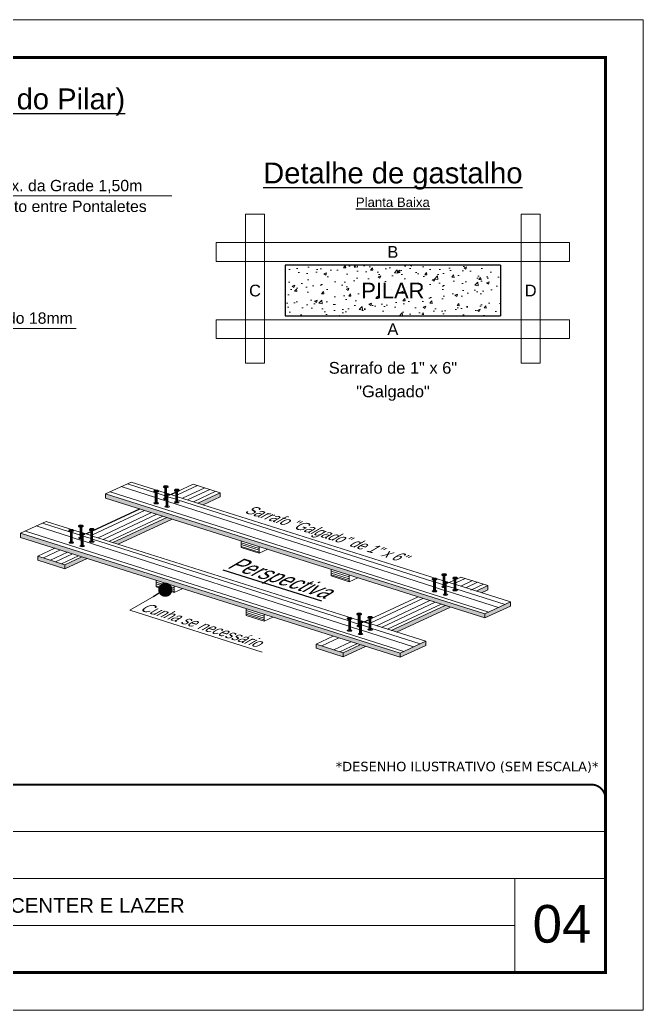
# Model space of a CAD drawing. Extents: x 13379 to 23315, y 867 to 16997.
# Drawn here: x 19979 to 20639, y 15799 to 16849 of the extents above; entities that cross this region are included whole.
import ezdxf
from ezdxf.enums import TextEntityAlignment as Align

# ---------------------------------------------------------------- set-up
doc = ezdxf.new("R2010")
doc.units = 0
doc.linetypes.add('CONTINUO', pattern=[0])
doc.linetypes.add('DASHED', pattern=[0.75, 0.5, -0.25])
for name, color, linetype, lineweight in [('CARIMBO', 255, 'Continuous', 9), ('CONCRETO', 251, 'Continuous', 25), ('Folhas', 255, 'Continuous', 9), ('Hachura', 251, 'Continuous', 9), ('Madeira', 126, 'Continuous', 18), ('SARRAFO DE PRESSAO', 251, 'DASHED', 9)]:
    doc.layers.add(name, color=color, linetype=linetype, lineweight=lineweight)
doc.layers.add('Demarcação 2', color=7, linetype='Continuous', lineweight=9, true_color=0xe0e0e0)
doc.styles.add('ARIAL', font='arial.ttf')
doc.styles.get("Standard").update_dxf_attribs({"font": 'arial.ttf'})
doc.styles.add('stylellllll', font='verdana.ttf', dxfattribs={"height": 2})
doc.dimstyles.new('3x', dxfattribs={"dimtxt": 10, "dimasz": 5, "dimexe": 7, "dimexo": 5, "dimgap": 4, "dimtad": 1, "dimdec": 4, "dimlfac": 0.333333, "dimdsep": 46, "dimtxsty": 'Standard', "dimblk": 'DOT', "dimcen": 0.09, "dimclrd": 1, "dimclre": 1, "dimclrt": 2, "dimadec": 0, "dimazin": 2, "dimtfac": 1, "dimtdec": 4, "dimtmove": 0, "dimatfit": 3, "dimldrblk": 'DOT', "dimfxl": 1, "dimtolj": 1, "dimtzin": 0, "dimlwd": 9, "dimlwe": 9, "dimarcsym": 0})

# ---------------------------------------------------------------- blocks, each defined once
blk = doc.blocks.new('_Dot')
at = {"color": 0, "linetype": 'ByBlock', "lineweight": -2}
blk.add_line((-0.5, 0), (-1, 0), dxfattribs=at)
at = {"color": 0, "linetype": 'ByBlock', "const_width": 0.5}
blk.add_lwpolyline([(-0.25, 0, 1), (0.25, 0, 1)], format="xyb", close=True, dxfattribs=at)
blk = doc.blocks.new('9999999999')
at = {"color": 30, "linetype": 'CONTINUO'}
for p, q in [((98564.6, 34379.6), (99584, 34379.6)), ((98564.6, 34329.8), (99488, 34329.8)), ((99584, 34329.8), (99488, 34329.8)), ((99488, 34329.8), (99488, 34230.2)), ((98564.6, 34280), (99488, 34280))]:
    blk.add_line(p, q, dxfattribs=at)
at = {"color": 30, "linetype": 'CONTINUO', "const_width": 2}
blk.add_lwpolyline([(99584, 34230.2), (99584, 34414.4, 0.414214), (99569, 34429.4), (98229, 34429.4, 0.414214), (98214, 34414.4), (98214, 34245.2, 0.414214), (98229, 34230.2), (99584, 34230.2)], format="xyb", dxfattribs=at)
at = {"layer": 'Folhas'}
blk.add_lwpolyline([(98139, 34190.2), (99624, 34190.2), (99624, 35240.2), (98139, 35240.2)], close=True, dxfattribs=at)
at = {"layer": 'Folhas', "color": 30, "const_width": 3}
blk.add_lwpolyline([(98214, 34230.2), (99584, 34230.2), (99584, 35200.2), (98214, 35200.2)], close=True, dxfattribs=at)
at = {"color": 7, "linetype": 'Continuous', "ltscale": 5, "style": 'ARIAL'}
blk.add_text('BUSINESS CENTER E LAZER', height=15.483, dxfattribs=at).set_placement((98837.7, 34293.5))

msp = doc.modelspace()

# ---------------------------------------------------------------- hatches: boundary and pattern name
at = {"layer": 'Demarcação 2'}
h = msp.add_hatch(color=256, dxfattribs=at)
h.paths.add_polyline_path([(19997.96, 16279.86), (19997.96, 16275.46), (20026.57, 16266.42), (20026.57, 16270.82)])
h.paths.add_polyline_path([(20050.36, 16277.44), (20044.71, 16279.23), (20026.57, 16270.82), (20026.57, 16266.42)])
h.paths.add_polyline_path([(20140.36, 16319.15), (20134.72, 16320.93), (20077.58, 16294.46), (20083.22, 16292.67)])
h.paths.add_polyline_path([(20191.37, 16347.19), (20167.58, 16336.16), (20173.23, 16334.38), (20191.37, 16342.79)])
h = msp.add_hatch(color=256, dxfattribs=at)
h.paths.add_polyline_path([(20069.73, 16345.89), (20069.73, 16341.49), (20471.84, 16214.33), (20471.84, 16218.73)])
h.paths.add_polyline_path([(20499.06, 16226.94), (20499.06, 16231.34), (20471.84, 16218.73), (20471.84, 16214.33)])
h = msp.add_hatch(color=256, dxfattribs=at)
h.paths.add_polyline_path([(19979.72, 16304.18), (19979.72, 16299.78), (20381.83, 16172.62), (20381.83, 16177.02)])
h.paths.add_polyline_path([(20409.05, 16185.23), (20409.05, 16189.63), (20381.83, 16177.02), (20381.83, 16172.62)])
h = msp.add_hatch(color=256, dxfattribs=at)
h.paths.add_polyline_path([(20435.28, 16225.89), (20429.64, 16227.67), (20372.5, 16201.19), (20378.14, 16199.41)])
h.paths.add_polyline_path([(20475.01, 16248.69), (20462.5, 16242.9), (20468.15, 16241.12), (20475.01, 16244.29)])
h.paths.add_polyline_path([(20345.28, 16184.18), (20339.63, 16185.97), (20321.49, 16177.56), (20321.49, 16173.16)])
h.paths.add_polyline_path([(20292.88, 16186.6), (20292.88, 16182.2), (20321.49, 16173.16), (20321.49, 16177.56)])
at = {"layer": 'Hachura'}
h = msp.add_hatch(dxfattribs=at)
h.set_pattern_fill('AR-CONC', color=256, scale=4, style=0)
h.set_pattern_definition([(50, (20544.42, 20888.143), (28.69041, -2.51009), [3, -33]), (355, (20544.42, 20888.143), (-5.55005, 30.08769), [2.4, -26.4]), (100.4514, (20546.81, 20887.933), (23.14038, 27.57758), [2.5496, -28.04568]), (46.1842, (20544.42, 20896.143), (42.68964, -6.62076), [4.5, -49.5]), (96.6356, (20547.977, 20895.59), (37.3865, 38.9647), [3.8244, -42.0685]), (351.1842, (20544.42, 20896.143), (37.3865, 38.96474), [3.6, -39.6]), (21, (20548.42, 20894.143), (23.87628, -16.10476), [3, -33]), (326, (20548.42, 20894.143), (9.73261, 29.006), [2.4, -26.4]), (71.4514, (20550.41, 20892.8), (33.6089, 12.90122), [2.5496, -28.04568]), (37.5, (20544.419, 20888.143), (0.486394, 13.315754), [0, -26.08, 0, -26.8, 0, -26.5]), (7.5, (20544.419, 20888.143), (10.52278, 15.77647), [0, -15.28, 0, -25.48, 0, -10.1]), (327.5, (20535.499, 20888.143), (21.352897, -0.902195), [0, -10, 0, -31.2, 0, -41.4]), (317.5, (20531.5, 20888.143), (23.32745, 4.0042), [0, -13, 0, -20.72, 0, -29.4])])
h.paths.add_polyline_path([(20260.17, 16588.45), (20260.17, 16534.53), (20488.26, 16534.53), (20488.26, 16588.45)])
h.paths.add_polyline_path([(20336.58, 16549.05), (20411.85, 16549.05), (20411.85, 16573.93), (20336.58, 16573.93)], flags=24)
h = msp.add_hatch(dxfattribs=at)
h.set_pattern_fill('ANSI31', color=256, scale=15, angle=117.5, style=0)
h.set_pattern_definition([(162.5, (13568.3756, 23243.3193), (-0.56382337, -1.7882193), [])])
h.paths.add_polyline_path([(20232.64, 16289.97), (20213.57, 16296), (20213.57, 16289), (20232.64, 16282.97)])
h = msp.add_hatch(dxfattribs=at)
h.set_pattern_fill('ANSI31', color=256, scale=15, angle=117.5, style=0)
h.set_pattern_definition([(162.5, (13663.7218, 23213.1682), (-0.56382337, -1.7882193), [])])
h.paths.add_polyline_path([(20327.99, 16259.82), (20308.92, 16265.85), (20308.92, 16258.85), (20327.99, 16252.82)])
h = msp.add_hatch(dxfattribs=at)
h.set_pattern_fill('ANSI31', color=256, scale=15, angle=117.5, style=0)
h.set_pattern_definition([(162.5, (13478.369, 23201.6125), (-0.56382337, -1.7882193), [])])
h.paths.add_polyline_path([(20142.64, 16241.26), (20142.64, 16248.26), (20123.57, 16254.29), (20123.57, 16247.29)])
h = msp.add_hatch(dxfattribs=at)
h.set_pattern_fill('ANSI31', color=256, scale=15, angle=117.5, style=0)
h.set_pattern_definition([(162.5, (13573.7153, 23171.4613), (-0.56382337, -1.7882193), [])])
h.paths.add_polyline_path([(20237.98, 16218.11), (20218.91, 16224.14), (20218.91, 16217.14), (20237.98, 16211.11)])

# ---------------------------------------------------------------- linework, layer by layer
for p, q in [((20121.01, 16348.92), (20121.01, 16348.35)), ((20121.05, 16348.92), (20123.63, 16348.22)), ((20121.25, 16349.2), (20124.61, 16348.3)), ((20121.78, 16349.41), (20125.33, 16348.46)), ((20122.66, 16349.57), (20125.84, 16348.72)), ((20125.94, 16348.35), (20125.94, 16348.92)), ((20131.23, 16353.65), (20131.23, 16353.08)), ((20131.26, 16353.65), (20133.84, 16352.96)), ((20131.34, 16352.96), (20132.83, 16352.42)), ((20131.47, 16353.93), (20134.82, 16353.03)), ((20131.99, 16354.14), (20135.54, 16353.19)), ((20132.83, 16352.42), (20132.83, 16345.53)), ((20132.87, 16354.3), (20136.05, 16353.45)), ((20133.08, 16345.65), (20133.08, 16351.87)), ((20136.03, 16352.96), (20134.54, 16352.42)), ((20134.54, 16345.93), (20134.54, 16352.42)), ((20136.15, 16353.08), (20136.15, 16353.65)), ((20142.81, 16349.99), (20142.81, 16349.41)), ((20142.84, 16349.99), (20145.43, 16349.29)), ((20142.93, 16349.3), (20144.42, 16348.75)), ((20143.05, 16350.27), (20146.4, 16349.37)), ((20143.57, 16350.48), (20147.13, 16349.53)), ((20144.42, 16348.75), (20144.42, 16336.32)), ((20144.46, 16350.64), (20147.63, 16349.79)), ((20146.13, 16348.52), (20148.05, 16349.41)), ((20147.62, 16349.3), (20146.13, 16348.75)), ((20146.13, 16336.32), (20146.13, 16348.75)), ((20147.74, 16349.41), (20147.74, 16349.99)), ((20121.13, 16348.23), (20122.62, 16347.69)), ((20122.62, 16347.69), (20122.62, 16335.25)), ((20122.87, 16335.22), (20122.87, 16347.14)), ((20125.82, 16348.23), (20124.33, 16347.69)), ((20124.33, 16335.25), (20124.33, 16347.69)), ((20132.6, 16345.25), (20132.6, 16344.68)), ((20132.63, 16345.25), (20135.22, 16344.56)), ((20132.72, 16344.56), (20134.21, 16344.02)), ((20132.83, 16344.52), (20132.83, 16339.98)), ((20132.84, 16345.53), (20136.19, 16344.64)), ((20133.08, 16339.96), (20133.08, 16344.43)), ((20133.36, 16345.75), (20136.92, 16344.8)), ((20134.21, 16344.02), (20134.21, 16331.59)), ((20134.25, 16345.91), (20137.42, 16345.06)), ((20134.45, 16331.56), (20134.45, 16343.47)), ((20137.41, 16344.56), (20135.92, 16344.02)), ((20135.92, 16331.58), (20135.92, 16344.02)), ((20137.52, 16344.68), (20137.52, 16345.25)), ((20138.98, 16345.21), (20144.42, 16347.73)), ((20144.66, 16336.29), (20144.66, 16348.2)), ((20056.12, 16306.82), (20106.11, 16329.98)), ((20031.01, 16307.21), (20031.01, 16306.64)), ((20031.04, 16307.21), (20033.62, 16306.52)), ((20031.12, 16306.52), (20032.61, 16305.98)), ((20031.25, 16307.49), (20034.6, 16306.59)), ((20031.77, 16307.71), (20035.32, 16306.75)), ((20032.66, 16307.86), (20035.83, 16307.01)), ((20035.82, 16306.52), (20034.33, 16305.98)), ((20035.93, 16306.64), (20035.93, 16307.21)), ((20041.22, 16311.94), (20041.22, 16311.37)), ((20041.25, 16311.94), (20043.84, 16311.25)), ((20041.34, 16311.25), (20042.83, 16310.71)), ((20041.46, 16312.22), (20044.81, 16311.32)), ((20041.98, 16312.44), (20045.54, 16311.48)), ((20042.83, 16310.71), (20042.83, 16303.82)), ((20042.87, 16312.6), (20046.04, 16311.74)), ((20043.07, 16303.95), (20043.07, 16310.16)), ((20046.03, 16311.25), (20044.54, 16310.71)), ((20044.54, 16304.22), (20044.54, 16310.71)), ((20046.15, 16311.37), (20046.15, 16311.94)), ((20052.8, 16308.28), (20052.8, 16307.71)), ((20052.84, 16308.28), (20055.42, 16307.59)), ((20052.92, 16307.59), (20054.41, 16307.05)), ((20053.04, 16308.56), (20056.4, 16307.66)), ((20053.57, 16308.77), (20057.12, 16307.82)), ((20054.41, 16307.05), (20054.41, 16294.61)), ((20054.45, 16308.93), (20057.63, 16308.08)), ((20057.61, 16307.59), (20056.12, 16307.05)), ((20056.12, 16294.61), (20056.12, 16307.05)), ((20057.73, 16307.71), (20057.73, 16308.28)), ((20032.61, 16305.98), (20032.61, 16293.55)), ((20032.86, 16293.52), (20032.86, 16305.43)), ((20034.33, 16293.54), (20034.33, 16305.98)), ((20042.59, 16303.55), (20042.59, 16302.97)), ((20042.62, 16303.55), (20045.21, 16302.85)), ((20042.71, 16302.86), (20044.2, 16302.32)), ((20042.83, 16303.83), (20046.18, 16302.93)), ((20042.83, 16302.82), (20042.83, 16298.28)), ((20043.07, 16298.25), (20043.07, 16302.73)), ((20043.35, 16304.04), (20046.91, 16303.09)), ((20044.2, 16302.32), (20044.2, 16289.88)), ((20044.24, 16304.2), (20047.42, 16303.35)), ((20044.44, 16289.85), (20044.44, 16301.77)), ((20047.4, 16302.86), (20045.91, 16302.32)), ((20045.91, 16289.88), (20045.91, 16302.32)), ((20047.52, 16302.97), (20047.52, 16303.55)), ((20048.97, 16303.5), (20054.41, 16306.02)), ((20054.66, 16294.59), (20054.66, 16306.5)), ((20415.94, 16255.66), (20415.94, 16255.08)), ((20415.97, 16255.66), (20418.55, 16254.96)), ((20416.05, 16254.97), (20417.54, 16254.42)), ((20416.18, 16255.94), (20419.53, 16255.04)), ((20416.7, 16256.15), (20420.25, 16255.2)), ((20417.54, 16254.42), (20417.54, 16241.99)), ((20417.59, 16256.31), (20420.76, 16255.46)), ((20420.75, 16254.97), (20419.26, 16254.42)), ((20419.26, 16241.98), (20419.26, 16254.42)), ((20420.86, 16255.08), (20420.86, 16255.66)), ((20426.15, 16260.39), (20426.15, 16259.81)), ((20426.18, 16260.39), (20428.77, 16259.69)), ((20426.26, 16259.7), (20427.75, 16259.15)), ((20426.39, 16260.67), (20429.74, 16259.77)), ((20426.91, 16260.88), (20430.47, 16259.93)), ((20427.75, 16259.15), (20427.75, 16252.27)), ((20427.8, 16261.04), (20430.97, 16260.19)), ((20428, 16252.39), (20428, 16258.61)), ((20430.96, 16259.7), (20429.47, 16259.15)), ((20429.47, 16252.67), (20429.47, 16259.15)), ((20431.07, 16259.81), (20431.07, 16260.39)), ((20437.73, 16256.72), (20437.73, 16256.15)), ((20437.76, 16256.72), (20440.35, 16256.03)), ((20437.85, 16256.03), (20439.34, 16255.49)), ((20437.97, 16257), (20441.32, 16256.11)), ((20438.5, 16257.22), (20442.05, 16256.27)), ((20439.34, 16255.49), (20439.34, 16243.06)), ((20439.38, 16257.38), (20442.56, 16256.53)), ((20439.59, 16243.03), (20439.59, 16254.94)), ((20442.54, 16256.03), (20441.05, 16255.49)), ((20441.05, 16243.05), (20441.05, 16255.49)), ((20442.66, 16256.15), (20442.66, 16256.72)), ((20417.79, 16241.96), (20417.79, 16253.87)), ((20427.52, 16251.99), (20427.52, 16251.42)), ((20427.55, 16251.99), (20430.14, 16251.3)), ((20427.64, 16251.3), (20429.13, 16250.76)), ((20427.75, 16251.26), (20427.75, 16246.72)), ((20427.76, 16252.27), (20431.11, 16251.37)), ((20428, 16246.69), (20428, 16251.17)), ((20428.28, 16252.49), (20431.84, 16251.53)), ((20429.13, 16250.76), (20429.13, 16238.33)), ((20429.17, 16252.64), (20432.35, 16251.79)), ((20429.37, 16238.3), (20429.37, 16250.21)), ((20432.33, 16251.3), (20430.84, 16250.76)), ((20430.84, 16238.32), (20430.84, 16250.76)), ((20432.45, 16251.42), (20432.45, 16251.99)), ((20325.93, 16213.95), (20325.93, 16213.38)), ((20325.96, 16213.95), (20328.55, 16213.26)), ((20326.05, 16213.26), (20327.54, 16212.72)), ((20326.17, 16214.23), (20329.52, 16213.33)), ((20326.69, 16214.44), (20330.25, 16213.49)), ((20327.54, 16212.72), (20327.54, 16200.28)), ((20327.58, 16214.6), (20330.75, 16213.75)), ((20327.78, 16200.25), (20327.78, 16212.17)), ((20330.74, 16213.26), (20329.25, 16212.72)), ((20329.25, 16200.28), (20329.25, 16212.72)), ((20330.86, 16213.38), (20330.86, 16213.95)), ((20336.14, 16218.68), (20336.14, 16218.11)), ((20336.17, 16218.68), (20338.76, 16217.99)), ((20336.26, 16217.99), (20337.75, 16217.45)), ((20336.38, 16218.96), (20339.73, 16218.06)), ((20336.9, 16219.17), (20340.46, 16218.22)), ((20337.75, 16217.45), (20337.75, 16210.56)), ((20337.79, 16219.33), (20340.97, 16218.48)), ((20337.99, 16210.68), (20337.99, 16216.9)), ((20340.95, 16217.99), (20339.46, 16217.45)), ((20339.46, 16210.96), (20339.46, 16217.45)), ((20341.07, 16218.11), (20341.07, 16218.68)), ((20343.89, 16210.24), (20349.33, 16212.76)), ((20343.89, 16210.24), (20349.33, 16212.76)), ((20347.73, 16215.02), (20347.73, 16214.44)), ((20347.76, 16215.02), (20350.34, 16214.32)), ((20347.84, 16214.33), (20349.33, 16213.78)), ((20347.97, 16215.3), (20351.32, 16214.4)), ((20348.49, 16215.51), (20352.04, 16214.56)), ((20349.33, 16213.78), (20349.33, 16201.35)), ((20349.38, 16215.67), (20352.55, 16214.82)), ((20349.58, 16201.32), (20349.58, 16213.24)), ((20352.54, 16214.33), (20351.05, 16213.78)), ((20351.05, 16201.35), (20351.05, 16213.78)), ((20352.65, 16214.44), (20352.65, 16215.02)), ((20337.51, 16210.28), (20337.51, 16209.71)), ((20337.55, 16210.28), (20340.13, 16209.59)), ((20337.63, 16209.59), (20339.12, 16209.05)), ((20337.75, 16210.56), (20341.11, 16209.67)), ((20337.75, 16209.55), (20337.75, 16205.01)), ((20337.99, 16204.99), (20337.99, 16209.46)), ((20338.28, 16210.78), (20341.83, 16209.83)), ((20339.12, 16209.05), (20339.12, 16196.62)), ((20339.16, 16210.94), (20342.34, 16210.09)), ((20339.37, 16196.59), (20339.37, 16208.5)), ((20339.46, 16211.64), (20349.33, 16208.52)), ((20342.32, 16209.59), (20340.83, 16209.05)), ((20340.83, 16196.61), (20340.83, 16209.05)), ((20342.44, 16209.71), (20342.44, 16210.28))]:
    msp.add_line(p, q)
at = {"const_width": 0.117}
for points in [[(20124.13, 16343.1, -0.1838798), (20122.88, 16343.1, -0.1838798)], [(20124.13, 16342.16, -0.1838798), (20122.88, 16342.16, -0.1838798)], [(20124.13, 16341.22, -0.1838798), (20122.88, 16341.22, -0.1838798)], [(20124.13, 16340.28, -0.1838798), (20122.88, 16340.28, -0.1838798)], [(20124.13, 16339.35, -0.1838798), (20122.88, 16339.35, -0.1838798)], [(20124.13, 16338.41, -0.1838798), (20122.88, 16338.41, -0.1838798)], [(20134.34, 16347.83, -0.1838798), (20133.09, 16347.83, -0.1838798)], [(20134.34, 16346.89, -0.1838798), (20133.09, 16346.89, -0.1838798)], [(20133.77, 16345.84, -0.0982359), (20133.09, 16345.95)], [(20134.19, 16344.03, -0.1605238), (20133.09, 16344.08)], [(20134.21, 16343.1, -0.1633298), (20133.09, 16343.14)], [(20134.21, 16342.16, -0.1633298), (20133.09, 16342.2)], [(20134.21, 16341.22, -0.1633298), (20133.09, 16341.27)], [(20134.34, 16345.95, -0.0257332), (20134.17, 16345.9, -0.0257332)], [(20135.71, 16339.43, -0.1838798), (20134.47, 16339.43, -0.1838798)], [(20135.71, 16338.5, -0.1838798), (20134.47, 16338.5, -0.1838798)], [(20145.92, 16344.17, -0.1838798), (20144.68, 16344.17, -0.1838798)], [(20145.92, 16343.23, -0.1838798), (20144.68, 16343.23, -0.1838798)], [(20145.92, 16342.29, -0.1838798), (20144.68, 16342.29, -0.1838798)], [(20145.92, 16341.35, -0.1838798), (20144.68, 16341.35, -0.1838798)], [(20145.92, 16340.42, -0.1838798), (20144.68, 16340.42, -0.1838798)], [(20145.92, 16339.48, -0.1838798), (20144.68, 16339.48, -0.1838798)], [(20145.92, 16338.54, -0.1838798), (20144.68, 16338.54, -0.1838798)], [(20124.13, 16337.47, -0.1838798), (20122.88, 16337.47, -0.1838798)], [(20124.13, 16336.53, -0.1838798), (20122.88, 16336.53, -0.1838798)], [(20135.71, 16337.56, -0.1838798), (20134.47, 16337.56, -0.1838798)], [(20135.71, 16336.62, -0.1838798), (20134.47, 16336.62, -0.1838798)], [(20135.71, 16335.68, -0.1838798), (20134.47, 16335.68, -0.1838798)], [(20135.71, 16334.75, -0.1838798), (20134.47, 16334.75, -0.1838798)], [(20135.71, 16333.81, -0.1838798), (20134.47, 16333.81, -0.1838798)], [(20135.71, 16332.87, -0.1838798), (20134.47, 16332.87, -0.1838798)], [(20145.92, 16337.6, -0.1838798), (20144.68, 16337.6, -0.1838798)], [(20034.12, 16301.39, -0.1838798), (20032.88, 16301.39, -0.1838798)], [(20034.12, 16300.45, -0.1838798), (20032.88, 16300.45, -0.1838798)], [(20034.12, 16299.51, -0.1838798), (20032.88, 16299.51, -0.1838798)], [(20034.12, 16298.58, -0.1838798), (20032.88, 16298.58, -0.1838798)], [(20034.12, 16297.64, -0.1838798), (20032.88, 16297.64, -0.1838798)], [(20034.12, 16296.7, -0.1838798), (20032.88, 16296.7, -0.1838798)], [(20044.33, 16306.12, -0.1838798), (20043.09, 16306.12, -0.1838798)], [(20044.33, 16305.18, -0.1838798), (20043.09, 16305.18, -0.1838798)], [(20043.76, 16304.13, -0.0982359), (20043.09, 16304.25)], [(20044.18, 16302.32, -0.1605238), (20043.09, 16302.37)], [(20044.2, 16301.39, -0.1633298), (20043.09, 16301.43)], [(20044.2, 16300.45, -0.1633298), (20043.09, 16300.5)], [(20044.2, 16299.51, -0.1633298), (20043.09, 16299.56)], [(20044.33, 16304.25, -0.0257332), (20044.16, 16304.19, -0.0257332)], [(20045.7, 16297.73, -0.1838798), (20044.46, 16297.73, -0.1838798)], [(20045.7, 16296.79, -0.1838798), (20044.46, 16296.79, -0.1838798)], [(20055.92, 16302.46, -0.1838798), (20054.67, 16302.46, -0.1838798)], [(20055.92, 16301.52, -0.1838798), (20054.67, 16301.52, -0.1838798)], [(20055.92, 16300.58, -0.1838798), (20054.67, 16300.58, -0.1838798)], [(20055.92, 16299.65, -0.1838798), (20054.67, 16299.65, -0.1838798)], [(20055.92, 16298.71, -0.1838798), (20054.67, 16298.71, -0.1838798)], [(20055.92, 16297.77, -0.1838798), (20054.67, 16297.77, -0.1838798)], [(20055.92, 16296.83, -0.1838798), (20054.67, 16296.83, -0.1838798)], [(20034.12, 16295.76, -0.1838798), (20032.88, 16295.76, -0.1838798)], [(20034.12, 16294.83, -0.1838798), (20032.88, 16294.83, -0.1838798)], [(20045.7, 16295.85, -0.1838798), (20044.46, 16295.85, -0.1838798)], [(20045.7, 16294.91, -0.1838798), (20044.46, 16294.91, -0.1838798)], [(20045.7, 16293.98, -0.1838798), (20044.46, 16293.98, -0.1838798)], [(20045.7, 16293.04, -0.1838798), (20044.46, 16293.04, -0.1838798)], [(20045.7, 16292.1, -0.1838798), (20044.46, 16292.1, -0.1838798)], [(20045.7, 16291.16, -0.1838798), (20044.46, 16291.16, -0.1838798)], [(20055.92, 16295.9, -0.1838798), (20054.67, 16295.9, -0.1838798)], [(20429.26, 16254.57, -0.1838798), (20428.02, 16254.57, -0.1838798)], [(20419.05, 16249.83, -0.1838798), (20417.81, 16249.83, -0.1838798)], [(20419.05, 16248.9, -0.1838798), (20417.81, 16248.9, -0.1838798)], [(20419.05, 16247.96, -0.1838798), (20417.81, 16247.96, -0.1838798)], [(20419.05, 16247.02, -0.1838798), (20417.81, 16247.02, -0.1838798)], [(20419.05, 16246.08, -0.1838798), (20417.81, 16246.08, -0.1838798)], [(20419.05, 16245.15, -0.1838798), (20417.81, 16245.15, -0.1838798)], [(20419.05, 16244.21, -0.1838798), (20417.81, 16244.21, -0.1838798)], [(20429.26, 16253.63, -0.1838798), (20428.02, 16253.63, -0.1838798)], [(20428.69, 16252.58, -0.0982359), (20428.02, 16252.69)], [(20429.11, 16250.77, -0.1605238), (20428.02, 16250.82)], [(20429.13, 16249.83, -0.1633298), (20428.02, 16249.88)], [(20429.13, 16248.9, -0.1633298), (20428.02, 16248.94)], [(20429.13, 16247.96, -0.1633298), (20428.02, 16248)], [(20429.26, 16252.69, -0.0257332), (20429.09, 16252.64, -0.0257332)], [(20430.63, 16246.17, -0.1838798), (20429.39, 16246.17, -0.1838798)], [(20430.63, 16245.23, -0.1838798), (20429.39, 16245.23, -0.1838798)], [(20430.63, 16244.3, -0.1838798), (20429.39, 16244.3, -0.1838798)], [(20440.84, 16250.9, -0.1838798), (20439.6, 16250.9, -0.1838798)], [(20440.84, 16249.96, -0.1838798), (20439.6, 16249.96, -0.1838798)], [(20440.84, 16249.03, -0.1838798), (20439.6, 16249.03, -0.1838798)], [(20440.84, 16248.09, -0.1838798), (20439.6, 16248.09, -0.1838798)], [(20440.84, 16247.15, -0.1838798), (20439.6, 16247.15, -0.1838798)], [(20440.84, 16246.21, -0.1838798), (20439.6, 16246.21, -0.1838798)], [(20440.84, 16245.28, -0.1838798), (20439.6, 16245.28, -0.1838798)], [(20440.84, 16244.34, -0.1838798), (20439.6, 16244.34, -0.1838798)], [(20419.05, 16243.27, -0.1838798), (20417.81, 16243.27, -0.1838798)], [(20430.63, 16243.36, -0.1838798), (20429.39, 16243.36, -0.1838798)], [(20430.63, 16242.42, -0.1838798), (20429.39, 16242.42, -0.1838798)], [(20430.63, 16241.48, -0.1838798), (20429.39, 16241.48, -0.1838798)], [(20430.63, 16240.55, -0.1838798), (20429.39, 16240.55, -0.1838798)], [(20430.63, 16239.61, -0.1838798), (20429.39, 16239.61, -0.1838798)], [(20339.25, 16212.86, -0.1838798), (20338.01, 16212.86, -0.1838798)], [(20329.04, 16208.13, -0.1838798), (20327.8, 16208.13, -0.1838798)], [(20329.04, 16207.19, -0.1838798), (20327.8, 16207.19, -0.1838798)], [(20329.04, 16206.25, -0.1838798), (20327.8, 16206.25, -0.1838798)], [(20329.04, 16205.31, -0.1838798), (20327.8, 16205.31, -0.1838798)], [(20329.04, 16204.38, -0.1838798), (20327.8, 16204.38, -0.1838798)], [(20329.04, 16203.44, -0.1838798), (20327.8, 16203.44, -0.1838798)], [(20329.04, 16202.5, -0.1838798), (20327.8, 16202.5, -0.1838798)], [(20329.04, 16201.56, -0.1838798), (20327.8, 16201.56, -0.1838798)], [(20339.25, 16211.92, -0.1838798), (20338.01, 16211.92, -0.1838798)], [(20338.68, 16210.87, -0.0982359), (20338.01, 16210.98)], [(20339.1, 16209.06, -0.1605238), (20338.01, 16209.11)], [(20339.12, 16208.13, -0.1633298), (20338.01, 16208.17)], [(20339.12, 16207.19, -0.1633298), (20338.01, 16207.23)], [(20339.12, 16206.25, -0.1633298), (20338.01, 16206.3)], [(20339.25, 16210.98, -0.0257332), (20339.08, 16210.93, -0.0257332)], [(20340.63, 16204.46, -0.1838798), (20339.38, 16204.46, -0.1838798)], [(20340.63, 16203.53, -0.1838798), (20339.38, 16203.53, -0.1838798)], [(20340.63, 16202.59, -0.1838798), (20339.38, 16202.59, -0.1838798)], [(20340.63, 16201.65, -0.1838798), (20339.38, 16201.65, -0.1838798)], [(20350.84, 16209.2, -0.1838798), (20349.6, 16209.2, -0.1838798)], [(20350.84, 16208.26, -0.1838798), (20349.6, 16208.26, -0.1838798)], [(20350.84, 16207.32, -0.1838798), (20349.6, 16207.32, -0.1838798)], [(20350.84, 16206.38, -0.1838798), (20349.6, 16206.38, -0.1838798)], [(20350.84, 16205.45, -0.1838798), (20349.6, 16205.45, -0.1838798)], [(20350.84, 16204.51, -0.1838798), (20349.6, 16204.51, -0.1838798)], [(20350.84, 16203.57, -0.1838798), (20349.6, 16203.57, -0.1838798)], [(20350.84, 16202.63, -0.1838798), (20349.6, 16202.63, -0.1838798)], [(20340.63, 16200.71, -0.1838798), (20339.38, 16200.71, -0.1838798)], [(20340.63, 16199.78, -0.1838798), (20339.38, 16199.78, -0.1838798)], [(20340.63, 16198.84, -0.1838798), (20339.38, 16198.84, -0.1838798)], [(20340.63, 16197.9, -0.1838798), (20339.38, 16197.9, -0.1838798)]]:
    msp.add_lwpolyline(points, format="xyb", dxfattribs=at)
for centre, start, end in [((20131.34, 16353.08), 180, 270), ((20136.03, 16353.08), 270, 0), ((20142.93, 16349.41), 180, 270), ((20147.62, 16349.41), 270, 0), ((20121.13, 16348.35), 180, 270), ((20125.82, 16348.35), 270, 0), ((20132.72, 16344.68), 180, 270), ((20137.41, 16344.68), 270, 0), ((20031.12, 16306.64), 180, 270), ((20035.82, 16306.64), 270, 0), ((20041.34, 16311.37), 180, 270), ((20046.03, 16311.37), 270, 0), ((20052.92, 16307.71), 180, 270), ((20057.61, 16307.71), 270, 0), ((20042.71, 16302.97), 180, 270), ((20047.4, 16302.97), 270, 0), ((20416.05, 16255.08), 180, 270), ((20420.75, 16255.08), 270, 0), ((20426.26, 16259.81), 180, 270), ((20430.96, 16259.81), 270, 0), ((20437.85, 16256.15), 180, 270), ((20442.54, 16256.15), 270, 0), ((20427.64, 16251.42), 180, 270), ((20432.33, 16251.42), 270, 0), ((20326.05, 16213.38), 180, 270), ((20330.74, 16213.38), 270, 0), ((20336.26, 16218.11), 180, 270), ((20340.95, 16218.11), 270, 0), ((20347.84, 16214.44), 180, 270), ((20352.54, 16214.44), 270, 0), ((20337.63, 16209.71), 180, 270), ((20342.32, 16209.71), 270, 0)]:
    msp.add_arc(centre, 0.117, start, end)
at = {"extrusion": (0, 0, -1)}
for centre in [(20123.49, 16348.92), (20133.7, 16353.65), (20145.29, 16349.99), (20135.08, 16345.25), (20033.49, 16307.21), (20043.7, 16311.94), (20055.28, 16308.28), (20045.07, 16303.55), (20418.42, 16255.66), (20428.63, 16260.39), (20440.21, 16256.72), (20430, 16251.99), (20328.41, 16213.95), (20338.62, 16218.68), (20350.21, 16215.02), (20339.99, 16210.28)]:
    msp.add_ellipse(centre, major_axis=(2.45, 0), ratio=0.2835444, start_param=-1.5707963, end_param=4.712389, dxfattribs=at)
at = {"layer": 'CONCRETO'}
for p, q in [((20260.17, 16588.45), (20260.17, 16534.53)), ((20488.26, 16588.45), (20260.17, 16588.45)), ((20488.26, 16588.45), (20488.26, 16534.53)), ((20260.17, 16534.53), (20488.26, 16534.53))]:
    msp.add_line(p, q, dxfattribs=at)
at = {"layer": 'Hachura'}
for p, q in [((20218.17, 16612.45), (20218.17, 16592.45)), ((20238.17, 16612.45), (20238.17, 16592.45)), ((20510.26, 16612.45), (20510.26, 16592.45)), ((20530.26, 16612.45), (20530.26, 16592.45)), ((20218.17, 16510.53), (20218.17, 16530.53)), ((20238.17, 16510.53), (20238.17, 16530.53)), ((20510.26, 16510.53), (20510.26, 16530.53)), ((20530.26, 16510.53), (20530.26, 16530.53)), ((20086.42, 16353.62), (20122.62, 16342)), ((20093, 16356.67), (20122.62, 16347.19)), ((20146.13, 16344.81), (20167.32, 16354.79)), ((20151.3, 16341.31), (20174.86, 16352.41)), ((20156.64, 16339.62), (20180.21, 16350.72)), ((20163.06, 16337.59), (20186.63, 16348.69)), ((20074.81, 16348.24), (20475.9, 16220.61)), ((20124.33, 16346.64), (20132.83, 16343.92)), ((20124.33, 16341.45), (20134.21, 16338.29)), ((20135.92, 16342.93), (20144.42, 16340.21)), ((20143.76, 16343.69), (20144.42, 16344)), ((20146.13, 16339.66), (20417.54, 16252.8)), ((20056.12, 16302.5), (20111.11, 16328.4)), ((20135.92, 16337.74), (20417.54, 16247.35)), ((20062.05, 16299.37), (20118.64, 16326.02)), ((20067.39, 16297.68), (20123.99, 16324.33)), ((20073.8, 16295.65), (20130.4, 16322.3)), ((19984.8, 16306.53), (20385.9, 16178.91)), ((19996.41, 16311.91), (20032.61, 16300.29)), ((20002.97, 16314.95), (20032.61, 16305.48)), ((20034.33, 16304.93), (20042.83, 16302.21)), ((20034.33, 16299.75), (20044.2, 16296.58)), ((20045.91, 16301.22), (20054.41, 16298.51)), ((20045.91, 16296.03), (20327.54, 16205.68)), ((20056.12, 16297.96), (20327.54, 16211.17)), ((20004.01, 16277.95), (20021.98, 16286.42)), ((20011.53, 16275.58), (20029.5, 16284.04)), ((20016.87, 16273.89), (20034.84, 16282.35)), ((20023.27, 16271.86), (20041.24, 16280.33)), ((20441.05, 16251.63), (20450.96, 16256.3)), ((20419.26, 16252.25), (20427.75, 16249.53)), ((20419.26, 16246.8), (20429.13, 16243.63)), ((20430.84, 16248.54), (20439.34, 16245.82)), ((20438.58, 16250.47), (20439.34, 16250.83)), ((20441.05, 16245.27), (20493.14, 16228.6)), ((20446.11, 16248.08), (20458.5, 16253.92)), ((20451.46, 16246.39), (20463.84, 16252.23)), ((20456.86, 16243.89), (20470.26, 16250.19)), ((20351.05, 16209.24), (20406.03, 16235.14)), ((20430.84, 16243.08), (20486.11, 16225.34)), ((20356.97, 16206.1), (20413.56, 16232.76)), ((20362.31, 16204.41), (20418.91, 16231.07)), ((20368.72, 16202.39), (20425.32, 16229.04)), ((20329.25, 16210.61), (20337.75, 16207.89)), ((20329.25, 16205.11), (20339.12, 16201.94)), ((20340.83, 16206.9), (20349.33, 16204.18)), ((20351.05, 16203.64), (20403.24, 16186.94)), ((20298.93, 16184.69), (20316.9, 16193.15)), ((20340.83, 16201.39), (20396.1, 16183.64)), ((20311.79, 16180.62), (20329.77, 16189.09)), ((20318.19, 16178.6), (20336.16, 16187.06))]:
    msp.add_line(p, q, dxfattribs=at)
at = {"layer": 'Madeira', "ltscale": 5}
for p, q in [((20218.17, 16642.45), (20218.17, 16612.45)), ((20238.17, 16642.45), (20218.17, 16642.45)), ((20238.17, 16642.45), (20238.17, 16612.45)), ((20510.26, 16642.45), (20510.26, 16612.45)), ((20510.26, 16642.45), (20530.26, 16642.45)), ((20530.26, 16642.45), (20530.26, 16612.45)), ((20187.17, 16592.45), (20187.17, 16612.45)), ((20561.26, 16612.45), (20187.17, 16612.45)), ((20561.26, 16592.45), (20561.26, 16612.45)), ((20561.26, 16592.45), (20187.17, 16592.45)), ((20238.17, 16592.45), (20238.17, 16530.53)), ((20510.26, 16592.45), (20510.26, 16530.53)), ((20187.17, 16530.53), (20187.17, 16510.53)), ((20561.26, 16530.53), (20187.17, 16530.53)), ((20561.26, 16530.53), (20561.26, 16510.53)), ((20561.26, 16510.53), (20187.17, 16510.53)), ((20218.17, 16510.53), (20218.17, 16484.62)), ((20238.17, 16510.53), (20238.17, 16484.62)), ((20510.26, 16510.53), (20510.26, 16484.62)), ((20530.26, 16510.53), (20530.26, 16484.62)), ((20238.17, 16484.62), (20218.17, 16484.62)), ((20510.26, 16484.62), (20530.26, 16484.62)), ((20069.73, 16345.89), (20096.95, 16358.5)), ((20096.95, 16358.5), (20132.83, 16347.15)), ((20146.13, 16348.52), (20162.77, 16356.23)), ((20162.77, 16356.23), (20191.37, 16347.19)), ((20069.73, 16345.89), (20471.84, 16218.73)), ((20069.73, 16341.49), (20069.73, 16345.89)), ((20069.73, 16341.49), (20471.84, 16214.33)), ((20134.54, 16346.61), (20144.42, 16343.49)), ((20138.98, 16345.21), (20144.42, 16347.73)), ((20146.13, 16342.95), (20427.75, 16253.89)), ((20167.58, 16336.16), (20191.37, 16347.19)), ((20173.23, 16334.38), (20191.37, 16342.79)), ((20191.37, 16347.19), (20191.37, 16342.79)), ((20056.12, 16306.82), (20106.11, 16329.98)), ((20077.58, 16294.46), (20134.72, 16320.93)), ((20083.22, 16292.67), (20140.36, 16319.15)), ((19979.72, 16304.18), (20006.94, 16316.79)), ((20006.94, 16316.79), (20042.83, 16305.44)), ((19979.72, 16304.18), (20381.83, 16177.02)), ((19979.72, 16299.78), (19979.72, 16304.18)), ((19979.72, 16299.78), (20381.83, 16172.62)), ((20044.54, 16304.9), (20054.41, 16301.78)), ((20048.97, 16303.5), (20054.41, 16306.02)), ((20056.12, 16301.24), (20337.75, 16212.18)), ((19997.96, 16279.86), (20016.11, 16288.27)), ((20213.57, 16296), (20213.57, 16289)), ((20213.57, 16289), (20232.64, 16282.97)), ((20232.64, 16282.97), (20232.64, 16289.97)), ((20232.64, 16282.97), (20241.62, 16287.13)), ((19997.96, 16275.46), (19997.96, 16279.86)), ((19997.96, 16279.86), (20026.57, 16270.82)), ((19997.96, 16275.46), (20026.57, 16266.42)), ((20026.57, 16270.82), (20044.71, 16279.23)), ((20026.57, 16266.42), (20050.36, 16277.44)), ((20026.57, 16266.42), (20026.57, 16270.82)), ((20308.92, 16265.85), (20308.92, 16258.85)), ((20123.57, 16254.29), (20123.57, 16247.29)), ((20308.92, 16258.85), (20327.99, 16252.82)), ((20327.99, 16252.82), (20327.99, 16259.82)), ((20327.99, 16252.82), (20336.97, 16256.98)), ((20433.9, 16251.95), (20439.34, 16254.47)), ((20441.05, 16255.26), (20446.4, 16257.74)), ((20446.4, 16257.74), (20475.01, 16248.69)), ((20123.57, 16247.29), (20142.64, 16241.26)), ((20142.64, 16241.26), (20142.64, 16248.26)), ((20142.64, 16241.26), (20151.62, 16245.42)), ((20429.47, 16253.35), (20439.34, 16250.23)), ((20441.05, 16249.68), (20499.06, 16231.34)), ((20462.5, 16242.9), (20475.01, 16248.69)), ((20468.15, 16241.12), (20475.01, 16244.29)), ((20475.01, 16248.69), (20475.01, 16244.29)), ((20351.05, 16213.55), (20401.04, 16236.72)), ((20218.91, 16224.14), (20218.91, 16217.14)), ((20372.5, 16201.19), (20429.64, 16227.67)), ((20378.14, 16199.41), (20435.28, 16225.89)), ((20471.84, 16218.73), (20499.06, 16231.34)), ((20471.84, 16214.33), (20499.06, 16226.94)), ((20499.06, 16226.94), (20499.06, 16231.34)), ((20218.91, 16217.14), (20237.98, 16211.11)), ((20237.98, 16211.11), (20237.98, 16218.11)), ((20237.98, 16211.11), (20246.96, 16215.27)), ((20471.84, 16218.73), (20471.84, 16214.33)), ((20351.05, 16207.98), (20409.05, 16189.63)), ((20292.88, 16186.6), (20311.03, 16195.01)), ((20292.88, 16182.2), (20292.88, 16186.6)), ((20321.49, 16177.56), (20292.88, 16186.6)), ((20292.88, 16182.2), (20321.49, 16173.16)), ((20321.49, 16177.56), (20339.63, 16185.97)), ((20321.49, 16173.16), (20345.28, 16184.18)), ((20381.83, 16177.02), (20409.05, 16189.63)), ((20381.83, 16172.62), (20409.05, 16185.23)), ((20409.05, 16185.23), (20409.05, 16189.63)), ((20321.49, 16173.16), (20321.49, 16177.56)), ((20381.83, 16172.62), (20381.83, 16177.02))]:
    msp.add_line(p, q, dxfattribs=at)
at = {"layer": 'Madeira'}
for p, q in [((20218.17, 16592.45), (20218.17, 16530.53)), ((20530.26, 16592.45), (20530.26, 16530.53))]:
    msp.add_line(p, q, dxfattribs=at)
at = {"layer": 'Madeira', "ltscale": 5}
for centre, major_axis, start_param, end_param in [((20133.7, 16340.81), (2.48, 0), 1.93026, 4.9157095), ((20123.49, 16336.08), (2.48, 0), 1.93026, 7.5084591), ((20135.08, 16332.42), (2.48, 0), 1.93026, 7.5084591), ((20145.29, 16337.15), (2.48, 0), 1.93026, 7.5084591), ((20043.7, 16299.11), (2.48, 0), 1.93026, 4.9157095), ((20055.28, 16295.44), (-2.48, 0), -1.2113327, 4.3668665), ((20033.49, 16294.37), (-2.48, 0), -1.2113327, 4.3668665), ((20045.07, 16290.71), (2.48, 0), 1.93026, 7.5084591), ((20418.42, 16242.82), (-2.48, 0), -1.2113327, 4.3668665), ((20428.63, 16247.55), (2.48, 0), 1.93026, 4.9157095), ((20440.21, 16243.89), (-2.48, 0), -1.2113327, 4.3668665), ((20430, 16239.15), (2.48, 0), 1.93026, 7.5084591), ((20328.41, 16201.11), (2.48, 0), 1.93026, 7.5084591), ((20338.62, 16205.84), (2.48, 0), 1.93026, 4.9157095), ((20350.21, 16202.18), (2.48, 0), 1.93026, 7.5084591), ((20339.99, 16197.45), (2.48, 0), 1.93026, 7.5084591)]:
    msp.add_ellipse(centre, major_axis=major_axis, ratio=0.3568773, start_param=start_param, end_param=end_param, dxfattribs=at)

# ---------------------------------------------------------------- block references
at = {"layer": 'SARRAFO DE PRESSAO', "color": 6, "linetype": 'ByBlock'}
msp.add_blockref('9999999999', (-78984.48, -18391.69), dxfattribs=at)

# ---------------------------------------------------------------- texts
at = {"color": 0, "linetype": 'Continuous', "ltscale": 5, "style": 'ARIAL'}
for s, height, p in [('%%UPLANTA (Seção do Pilar)', 22.1184, (19915.45, 16753.61)), ('%%UDetalhe de gastalho', 22.1184, (20374.22, 16675.09)), ('%%UPlanta Baixa', 10, (20374.22, 16650.09))]:
    msp.add_text(s, height=height, dxfattribs=at).set_placement(p, align=Align.CENTER)
for s, p in [('Largura máx. da Grade 1,50m', (19884.19, 16666.77)), ('Compensado 18mm', (19884.19, 16526.25))]:
    msp.add_text(s, height=12, dxfattribs=at).set_placement(p)
msp.add_text('Espaçamento entre Pontaletes', height=12, dxfattribs=at).set_placement((19884.19, 16656.77), align=Align.TOP_LEFT)
for s, height, p in [('B', 12.44, (20374.22, 16602.45)), ('PILAR', 16.589, (20374.22, 16561.49)), ('C', 12.44, (20228.17, 16561.49)), ('D', 12.44, (20520.26, 16561.49)), ('A', 12.44, (20374.22, 16520.53)), ('Sarrafo de 1" x 6"', 12.4416, (20374.36, 16479.54)), ('"Galgado"', 12.442, (20374.36, 16454.54))]:
    msp.add_text(s, height=height, dxfattribs=at).set_placement(p, align=Align.MIDDLE_CENTER)
at = {"style": 'ARIAL', "oblique": 42}
for s, height, p in [('Sarrafo "Galgado" de 1" x 6\'\'', 9.9777, (20300.04, 16299.52)), ('%%UPerspectiva', 15, (20249.9, 16251.1))]:
    msp.add_text(s, height=height, rotation=342.45159, dxfattribs=at).set_placement(p, align=Align.CENTER)
msp.add_text('Cunha se necessário', height=9.9777, rotation=342.45159, dxfattribs=at).set_placement((20105.41, 16222.51))
at = {"style": 'stylellllll'}
msp.add_text('*DESENHO ILUSTRATIVO (SEM ESCALA)*', height=10, dxfattribs=at).set_placement((20592.08, 16051.85), align=Align.RIGHT)
at = {"layer": 'CARIMBO', "style": 'ARIAL'}
msp.add_text('04', height=40, dxfattribs=at).set_placement((20522.36, 15870.09))

# ---------------------------------------------------------------- leaders
for points, override in [([(19718.95, 16410.2), (19864.19, 16661.77), (20139.96, 16661.77)], {"dimgap": 3, "dimtad": 0}), ([(19778.77, 16399.7), (19848.94, 16521.25), (20038.65, 16521.25)], {"dimgap": 3, "dimtad": 0}), ([(20133.1, 16244.28), (20095.41, 16222.51), (20235.92, 16178.08)], {"dimasz": 15, "dimgap": 4, "dimtad": 0})]:
    msp.add_leader(points, dimstyle='3x', override=override)

doc.saveas('drawing.dxf')
